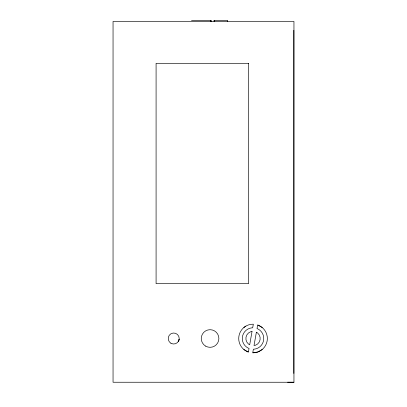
<?xml version="1.0" encoding="UTF-8"?>
<svg xmlns="http://www.w3.org/2000/svg" width="407" height="407" viewBox="0 0 407 407"><rect width="100%" height="100%" fill="white"/><g stroke="black" fill="none" stroke-linecap="round" stroke-linejoin="round"><path stroke-width="0.61" d="M243.824 327.538L245.869 326.104M262.235 349.481L257.931 351.963L252.747 352.803L253.388 349.181L253.968 349.206A10.74 10.74 0 0 0 257.57 328.775L257.015 328.597L257.656 324.974L262.235 327.538M293.951 382.244L113.049 382.244L113.049 21.454L293.951 21.454L293.951 382.244L287.612 382.224M191.524 20.35L211.274 20.35L211.274 21.454M214.036 20.35L227.615 20.35L227.615 21.454M248.133 351.963L248.407 352.04L249.048 348.417L248.494 348.244A10.74 10.74 0 0 1 252.096 327.808L252.676 327.833L253.317 324.211L253.032 324.186A14.321 14.321 0 0 0 248.133 351.963L243.824 349.481M293.834 30.266L293.834 373.433M214.453 20.35L214.453 21.454M214.092 20.35L214.092 21.454M210.388 20.35L210.388 21.454M257.931 325.051A14.321 14.321 0 0 1 253.032 352.828M252.035 331.456L249.684 344.795L248.428 343.991A7.163 7.163 0 0 1 250.58 331.781L252.035 331.456M256.374 332.224L254.024 345.558L255.479 345.238A7.163 7.163 0 0 0 257.636 333.023L256.374 332.224M179.136 339.463L178.485 341.264L179.136 339.463M248.626 63.314L156.085 63.314L156.085 283.643L248.626 283.643L248.626 63.314M205.662 346.138A8.812 8.812 0 0 0 218.88 338.507A8.812 8.812 0 0 0 205.662 330.876A8.812 8.812 0 0 0 205.662 346.138M170.955 343.279A5.51 5.51 0 0 0 179.222 338.507A5.51 5.51 0 0 0 170.96 333.74A5.51 5.51 0 0 0 170.955 343.279"/></g></svg>
